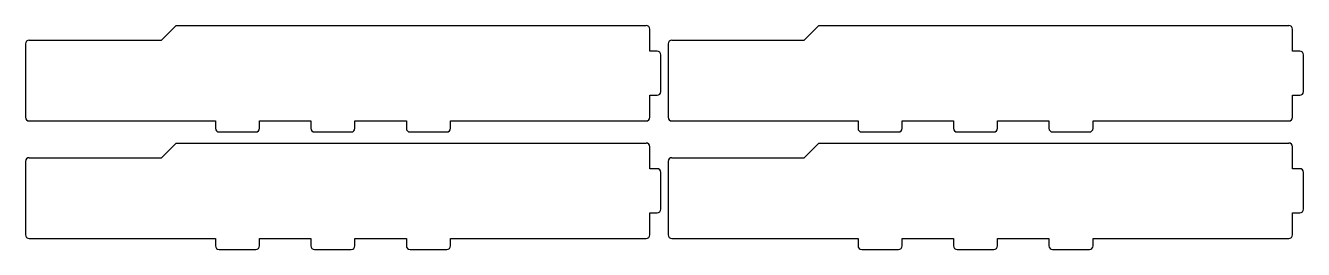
# Model space of a CAD drawing. Header units: millimetres. Extents: x 0 to 348, y 0 to 61.
import ezdxf

# ---------------------------------------------------------------- set-up
doc = ezdxf.new("R2010")
doc.units = ezdxf.units.MM

msp = doc.modelspace()

# ---------------------------------------------------------------- linework, layer by layer
for p, q in [((37, 57), (41, 61)), ((41, 61), (169, 61)), ((212, 57), (216, 61)), ((216, 61), (344, 61)), ((1, 57), (37, 57)), ((176, 57), (212, 57)), ((172, 54), (170, 54)), ((173, 43), (173, 53)), ((347, 54), (345, 54)), ((348, 43), (348, 53)), ((170, 42), (172, 42)), ((345, 42), (347, 42)), ((63.7, 35), (77.7, 35)), ((89.7, 35), (103.7, 35)), ((238.7, 35), (252.7, 35)), ((264.7, 35), (278.7, 35)), ((37, 25), (41, 29)), ((41, 29), (169, 29)), ((212, 25), (216, 29)), ((216, 29), (344, 29)), ((1, 25), (37, 25)), ((176, 25), (212, 25)), ((172, 22), (170, 22)), ((173, 11), (173, 21)), ((347, 22), (345, 22)), ((348, 11), (348, 21)), ((170, 10), (172, 10)), ((345, 10), (347, 10)), ((63.7, 3), (77.7, 3)), ((89.7, 3), (103.7, 3)), ((238.7, 3), (252.7, 3)), ((264.7, 3), (278.7, 3))]:
    msp.add_line(p, q)
at = {"lineweight": -3}
for p, q in [((170, 54), (170, 60)), ((345, 54), (345, 60)), ((0, 56), (0, 36)), ((175, 56), (175, 36)), ((170, 36), (170, 42)), ((345, 36), (345, 42)), ((1, 35), (51.7, 35)), ((51.7, 35), (51.7, 33)), ((63.7, 33), (63.7, 35)), ((77.7, 35), (77.7, 33)), ((89.7, 33), (89.7, 35)), ((103.7, 35), (103.7, 33)), ((115.7, 33), (115.7, 35)), ((115.7, 35), (169, 35)), ((176, 35), (226.7, 35)), ((226.7, 35), (226.7, 33)), ((238.7, 33), (238.7, 35)), ((252.7, 35), (252.7, 33)), ((264.7, 33), (264.7, 35)), ((278.7, 35), (278.7, 33)), ((290.7, 33), (290.7, 35)), ((290.7, 35), (344, 35)), ((52.7, 32), (62.7, 32)), ((78.7, 32), (88.7, 32)), ((104.7, 32), (114.7, 32)), ((227.7, 32), (237.7, 32)), ((253.7, 32), (263.7, 32)), ((279.7, 32), (289.7, 32)), ((170, 22), (170, 28)), ((345, 22), (345, 28)), ((0, 24), (0, 4)), ((175, 24), (175, 4)), ((170, 4), (170, 10)), ((345, 4), (345, 10)), ((1, 3), (51.7, 3)), ((51.7, 3), (51.7, 1)), ((52.7, 0), (62.7, 0)), ((63.7, 1), (63.7, 3)), ((77.7, 3), (77.7, 1)), ((78.7, 0), (88.7, 0)), ((89.7, 1), (89.7, 3)), ((103.7, 3), (103.7, 1)), ((104.7, 0), (114.7, 0)), ((115.7, 3), (169, 3)), ((115.7, 1), (115.7, 3)), ((176, 3), (226.7, 3)), ((226.7, 3), (226.7, 1)), ((227.7, 0), (237.7, 0)), ((238.7, 1), (238.7, 3)), ((252.7, 3), (252.7, 1)), ((253.7, 0), (263.7, 0)), ((264.7, 1), (264.7, 3)), ((278.7, 3), (278.7, 1)), ((279.7, 0), (289.7, 0)), ((290.7, 3), (344, 3)), ((290.7, 1), (290.7, 3))]:
    msp.add_line(p, q, dxfattribs=at)
for centre, start, end in [((169, 60), 0, 90), ((344, 60), 0, 90), ((1, 56), 90, 180), ((176, 56), 90, 180), ((172, 53), 0, 90), ((347, 53), 0, 90), ((172, 43), 270, 0), ((347, 43), 270, 0), ((169, 36), 270, 0), ((344, 36), 270, 0), ((169, 28), 0, 90), ((344, 28), 0, 90), ((1, 24), 90, 180), ((176, 24), 90, 180), ((172, 21), 0, 90), ((347, 21), 0, 90), ((172, 11), 270, 0), ((347, 11), 270, 0), ((169, 4), 270, 0), ((344, 4), 270, 0)]:
    msp.add_arc(centre, 1, start, end)
for centre, start, end in [((1, 36), 180, 270), ((176, 36), 180, 270), ((52.7, 33), 180, 270), ((62.7, 33), 270, 0), ((78.7, 33), 180, 270), ((88.7, 33), 270, 0), ((104.7, 33), 180, 270), ((114.7, 33), 270, 0), ((227.7, 33), 180, 270), ((237.7, 33), 270, 0), ((253.7, 33), 180, 270), ((263.7, 33), 270, 0), ((279.7, 33), 180, 270), ((289.7, 33), 270, 0), ((1, 4), 180, 270), ((176, 4), 180, 270), ((52.7, 1), 180, 270), ((62.7, 1), 270, 0), ((78.7, 1), 180, 270), ((88.7, 1), 270, 0), ((104.7, 1), 180, 270), ((114.7, 1), 270, 0), ((227.7, 1), 180, 270), ((237.7, 1), 270, 0), ((253.7, 1), 180, 270), ((263.7, 1), 270, 0), ((279.7, 1), 180, 270), ((289.7, 1), 270, 0)]:
    msp.add_arc(centre, 1, start, end, dxfattribs=at)

doc.saveas('drawing.dxf')
